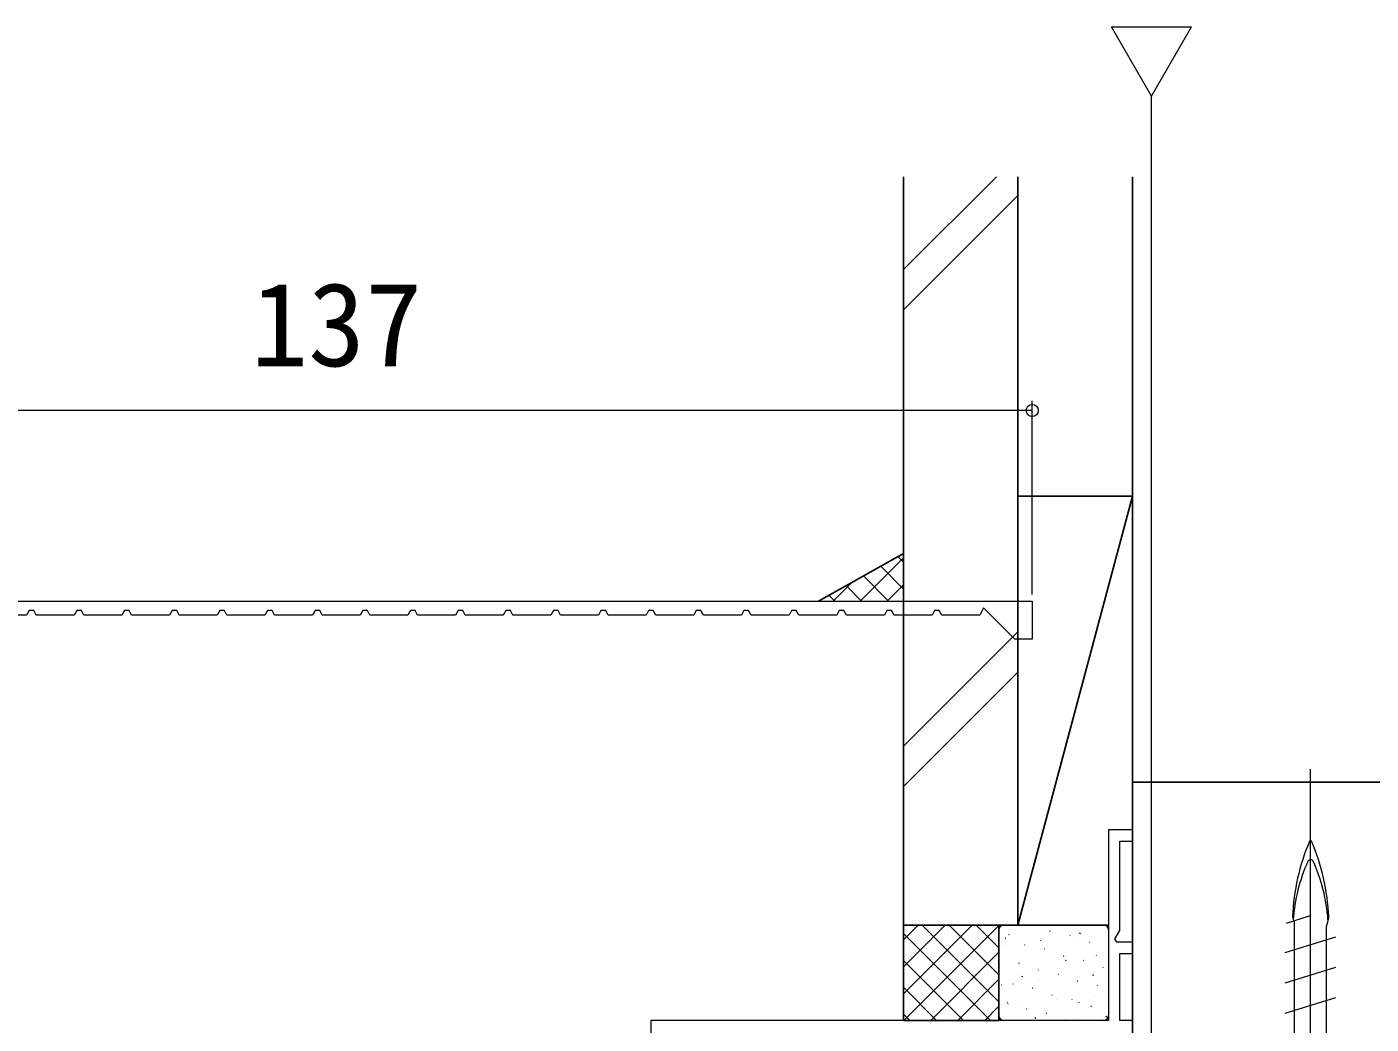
# Model space of a CAD drawing. Units: millimetres, scale not verified. Extents: x -525 to 525, y -785 to 780.
# Drawn here: x -373 to -232, y 497.6 to 602.3 of the extents above; entities that cross this region are included whole.
import ezdxf
from ezdxf.enums import TextEntityAlignment as Align

# ---------------------------------------------------------------- set-up
doc = ezdxf.new("R2010")
doc.units = ezdxf.units.MM
doc.header["$LTSCALE"] = 4
for name, color, linetype, lineweight in [('0-2_YKK_11', 30, 'Continuous', 18), ('0-3_YKK_12', 1, 'Continuous', 18), ('0-4_YKK_13', 4, 'Continuous', 18), ('0-5_YKK_D', 6, 'Continuous', 18)]:
    doc.layers.add(name, color=color, linetype=linetype, lineweight=lineweight)
doc.layers.add('0-7_YSS_K', color=3, linetype='Continuous')
doc.styles.add('ＭＳ ゴシック', font='')
doc.styles.get('ＭＳ ゴシック').set_extended_font_data('MS Gothic')

msp = doc.modelspace()

# ---------------------------------------------------------------- linework, layer by layer
at = {"layer": '0-2_YKK_11'}
for points in [[(-404.526, 542.04), (-267.526, 542.04), (-267.526, 538.04), (-269.36, 538.04), (-272.632, 541.312), (-273.026, 540.54), (-277.026, 540.54), (-277.281, 541.04), (-277.771, 541.04), (-278.026, 540.54), (-282.026, 540.54), (-282.281, 541.04), (-282.771, 541.04), (-283.026, 540.54), (-287.026, 540.54), (-287.281, 541.04), (-287.771, 541.04), (-288.026, 540.54), (-292.026, 540.54), (-292.281, 541.04), (-292.771, 541.04), (-293.026, 540.54), (-297.026, 540.54), (-297.281, 541.04), (-297.771, 541.04), (-298.026, 540.54), (-302.026, 540.54), (-302.281, 541.04), (-302.771, 541.04), (-303.026, 540.54), (-307.026, 540.54), (-307.281, 541.04), (-307.771, 541.04), (-308.026, 540.54), (-312.026, 540.54), (-312.281, 541.04), (-312.771, 541.04), (-313.026, 540.54), (-317.026, 540.54), (-317.281, 541.04)], [(-367.026, 540.54), (-367.281, 541.04), (-367.771, 541.04), (-368.026, 540.54), (-372.026, 540.54), (-372.281, 541.04), (-372.771, 541.04), (-373.026, 540.54), (-377.026, 540.54), (-377.281, 541.04), (-377.771, 541.04), (-378.026, 540.54), (-382.026, 540.54), (-382.281, 541.04), (-382.771, 541.04), (-383.026, 540.54), (-384.426, 540.54), (-384.426, 538.14), (-388.026, 534.54), (-388.026, 525.84)], [(-317.281, 541.04), (-317.771, 541.04), (-318.026, 540.54), (-322.026, 540.54), (-322.281, 541.04), (-322.771, 541.04), (-323.026, 540.54), (-327.026, 540.54), (-327.281, 541.04), (-327.771, 541.04), (-328.026, 540.54), (-332.026, 540.54), (-332.281, 541.04), (-332.771, 541.04), (-333.026, 540.54), (-337.026, 540.54), (-337.281, 541.04), (-337.771, 541.04), (-338.026, 540.54), (-342.026, 540.54), (-342.281, 541.04), (-342.771, 541.04), (-343.026, 540.54), (-347.026, 540.54), (-347.281, 541.04), (-347.771, 541.04), (-348.026, 540.54), (-352.026, 540.54), (-352.281, 541.04), (-352.771, 541.04), (-353.026, 540.54), (-357.026, 540.54), (-357.281, 541.04), (-357.771, 541.04), (-358.026, 540.54), (-362.026, 540.54), (-362.281, 541.04), (-362.771, 541.04), (-363.026, 540.54), (-367.026, 540.54)]]:
    msp.add_lwpolyline(points, dxfattribs=at)
at = {"layer": '0-2_YKK_11', "color": 4}
msp.add_lwpolyline([(-257.026, 473.04), (-257.026, 498.04), (-258.326, 498.04), (-258.326, 505.04), (-257.026, 505.04), (-257.026, 506.24), (-258.653, 506.24), (-258.849, 506.58), (-258.326, 507.487), (-258.326, 516.84), (-257.026, 516.84), (-257.026, 518.04), (-259.526, 518.04), (-259.526, 498.04), (-307.526, 498.04), (-307.526, 457.04)], dxfattribs=at)
at = {"layer": '0-3_YKK_12'}
for p, q in [((-259.221, 602.283), (-250.831, 602.283)), ((-255.026, 595.017), (-259.221, 602.283)), ((-255.026, 595.017), (-250.831, 602.283)), ((-255.026, 352.536), (-255.026, 595.017))]:
    msp.add_line(p, q, dxfattribs=at)
at = {"layer": '0-4_YKK_13'}
for p, q in [((-238.326, 419.404), (-238.326, 524.404)), ((-270.526, 508.042), (-260.026, 508.042)), ((-240.837, 508.253), (-238.326, 509.031)), ((-240.226, 508.904), (-240.132, 508.471)), ((-240.001, 457.756), (-240.001, 508.512)), ((-236.426, 508.904), (-236.651, 507.955)), ((-236.651, 455.737), (-236.651, 507.955)), ((-271.026, 498.542), (-271.026, 507.542)), ((-270.358, 506.673), (-270.314, 506.697)), ((-269.98, 506.999), (-269.933, 507.087)), ((-266.622, 506.4), (-266.615, 506.407)), ((-265.665, 507.396), (-265.622, 507.42)), ((-263.589, 506.963), (-263.545, 506.987)), ((-262.861, 506.585), (-262.854, 506.592)), ((-262.521, 507.129), (-262.475, 507.217)), ((-259.526, 507.542), (-259.526, 498.542)), ((-240.976, 505.153), (-235.676, 506.795)), ((-270.616, 505.954), (-270.609, 505.962)), ((-268.333, 505.938), (-268.289, 505.962)), ((-266.257, 505.506), (-266.213, 505.53)), ((-261.564, 506.229), (-261.52, 506.253)), ((-271.001, 504.481), (-270.957, 504.505)), ((-268.925, 504.049), (-268.881, 504.073)), ((-268.83, 503.934), (-268.823, 503.942)), ((-264.802, 504.417), (-264.796, 504.424)), ((-264.232, 504.772), (-264.188, 504.796)), ((-264.028, 504.277), (-263.981, 504.366)), ((-262.155, 504.34), (-262.112, 504.363)), ((-260.808, 504.863), (-260.801, 504.87)), ((-260.131, 503.605), (-260.087, 503.629)), ((-240.976, 501.973), (-235.676, 503.615)), ((-268.597, 502.623), (-268.55, 502.712)), ((-266.9, 503.314), (-266.856, 503.338)), ((-266.777, 502.212), (-266.771, 502.22)), ((-264.823, 502.882), (-264.779, 502.906)), ((-263.016, 502.397), (-263.01, 502.404)), ((-262.798, 502.148), (-262.755, 502.172)), ((-261.139, 502.753), (-261.092, 502.841)), ((-270.772, 501.767), (-270.765, 501.774)), ((-269.568, 501.857), (-269.524, 501.881)), ((-267.491, 501.425), (-267.447, 501.449)), ((-265.466, 500.691), (-265.422, 500.714)), ((-260.964, 500.675), (-260.957, 500.682)), ((-260.722, 501.716), (-260.678, 501.74)), ((-270.159, 499.967), (-270.115, 499.991)), ((-270.104, 499.772), (-270.057, 499.86)), ((-268.986, 499.747), (-268.979, 499.754)), ((-268.134, 499.233), (-268.09, 499.257)), ((-264.958, 500.229), (-264.951, 500.237)), ((-263.39, 500.258), (-263.346, 500.282)), ((-262.645, 499.901), (-262.599, 499.99)), ((-261.365, 499.524), (-261.321, 499.548)), ((-240.976, 498.793), (-235.676, 500.435)), ((-260.026, 498.042), (-270.526, 498.042)), ((-267.214, 498.247), (-267.168, 498.336)), ((-266.058, 498.801), (-266.014, 498.825)), ((-264.033, 498.067), (-263.989, 498.091)), ((-263.172, 498.21), (-263.165, 498.217)), ((-259.756, 498.377), (-259.709, 498.465))]:
    msp.add_line(p, q, dxfattribs=at)
for centre, radius, start, end in [((-217.61, 507.958), 22.635, 156.89336, 177.60385), ((-238.326, 516.787), 0.117, 27.35017, 152.64983), ((-259.041, 507.958), 22.635, 2.39615, 23.10664), ((-238.326, 514.592), 0.312, 26.38444, 153.61556), ((-222.441, 507.401), 17.748, 155.60689, 176.19629), ((-254.21, 507.401), 17.748, 3.82521, 24.39311), ((-270.526, 507.542), 0.5, 90, 180), ((-260.026, 507.542), 0.5, 0, 90), ((-270.526, 498.542), 0.5, 180, 270), ((-260.026, 498.542), 0.5, 270, 0)]:
    msp.add_arc(centre, radius, start, end, dxfattribs=at)
at = {"layer": '0-5_YKK_D', "color": 30}
for p, q in [((-267.526, 542.74), (-267.526, 563.04)), ((-267.526, 562.04), (-404.526, 562.04))]:
    msp.add_line(p, q, dxfattribs=at)
msp.add_circle((-267.526, 562.04), 0.637, dxfattribs=at)
at = {"layer": '0-7_YSS_K'}
for p, q in [((-281.026, 586.557), (-281.026, 508.04)), ((-271.294, 586.557), (-281.026, 576.825)), ((-269.026, 586.557), (-269.026, 508.04)), ((-257.026, 586.557), (-257.026, 508.042)), ((-281.026, 572.582), (-269.026, 584.582)), ((-257.026, 553.042), (-269.026, 508.04)), ((-269.026, 553.042), (-257.026, 553.042)), ((-289.951, 542.04), (-281.026, 547.04)), ((-285.569, 542.04), (-281.026, 546.583)), ((-281.026, 546.125), (-281.612, 546.712)), ((-282.598, 542.04), (-285.238, 544.681)), ((-281.026, 543.297), (-283.425, 545.696)), ((-288.397, 542.04), (-286.417, 544.02)), ((-285.426, 542.04), (-287.051, 543.665)), ((-282.74, 542.04), (-281.026, 543.754)), ((-288.255, 542.04), (-288.864, 542.65)), ((-269.026, 538.825), (-281.026, 526.825)), ((-281.026, 522.582), (-269.026, 534.582)), ((-281.026, 508.04), (-269.026, 508.04)), ((-281.026, 506.494), (-279.479, 508.04)), ((-281.026, 503.665), (-276.651, 508.04)), ((-281.026, 500.837), (-273.823, 508.04)), ((-280.994, 498.04), (-271.026, 508.008)), ((-271.026, 499.995), (-279.071, 508.04)), ((-271.026, 502.824), (-276.243, 508.04)), ((-271.026, 505.652), (-273.414, 508.04)), ((-271.899, 498.04), (-281.026, 507.167)), ((-278.166, 498.04), (-271.026, 505.18)), ((-274.728, 498.04), (-281.026, 504.338)), ((-275.337, 498.04), (-271.026, 502.352)), ((-277.556, 498.04), (-281.026, 501.51)), ((-272.509, 498.04), (-271.026, 499.523)), ((-280.385, 498.04), (-281.026, 498.682))]:
    msp.add_line(p, q, dxfattribs=at)
msp.add_lwpolyline([(-269.026, 586.557), (-269.026, 508.042), (-259.526, 508.042)], dxfattribs=at)
for points in [[(-257.026, 478.04), (-152.026, 478.04), (-152.026, 523.04), (-257.026, 523.04)], [(-281.026, 508.04), (-271.026, 508.04), (-271.026, 498.04), (-281.026, 498.04)]]:
    msp.add_lwpolyline(points, close=True, dxfattribs=at)

# ---------------------------------------------------------------- texts
at = {"layer": '0-5_YKK_D', "color": 30, "style": 'ＭＳ ゴシック'}
msp.add_text('137', height=8.798, dxfattribs=at).set_placement((-349.492, 564.04), align=Align.BOTTOM_LEFT)

doc.saveas('drawing.dxf')
